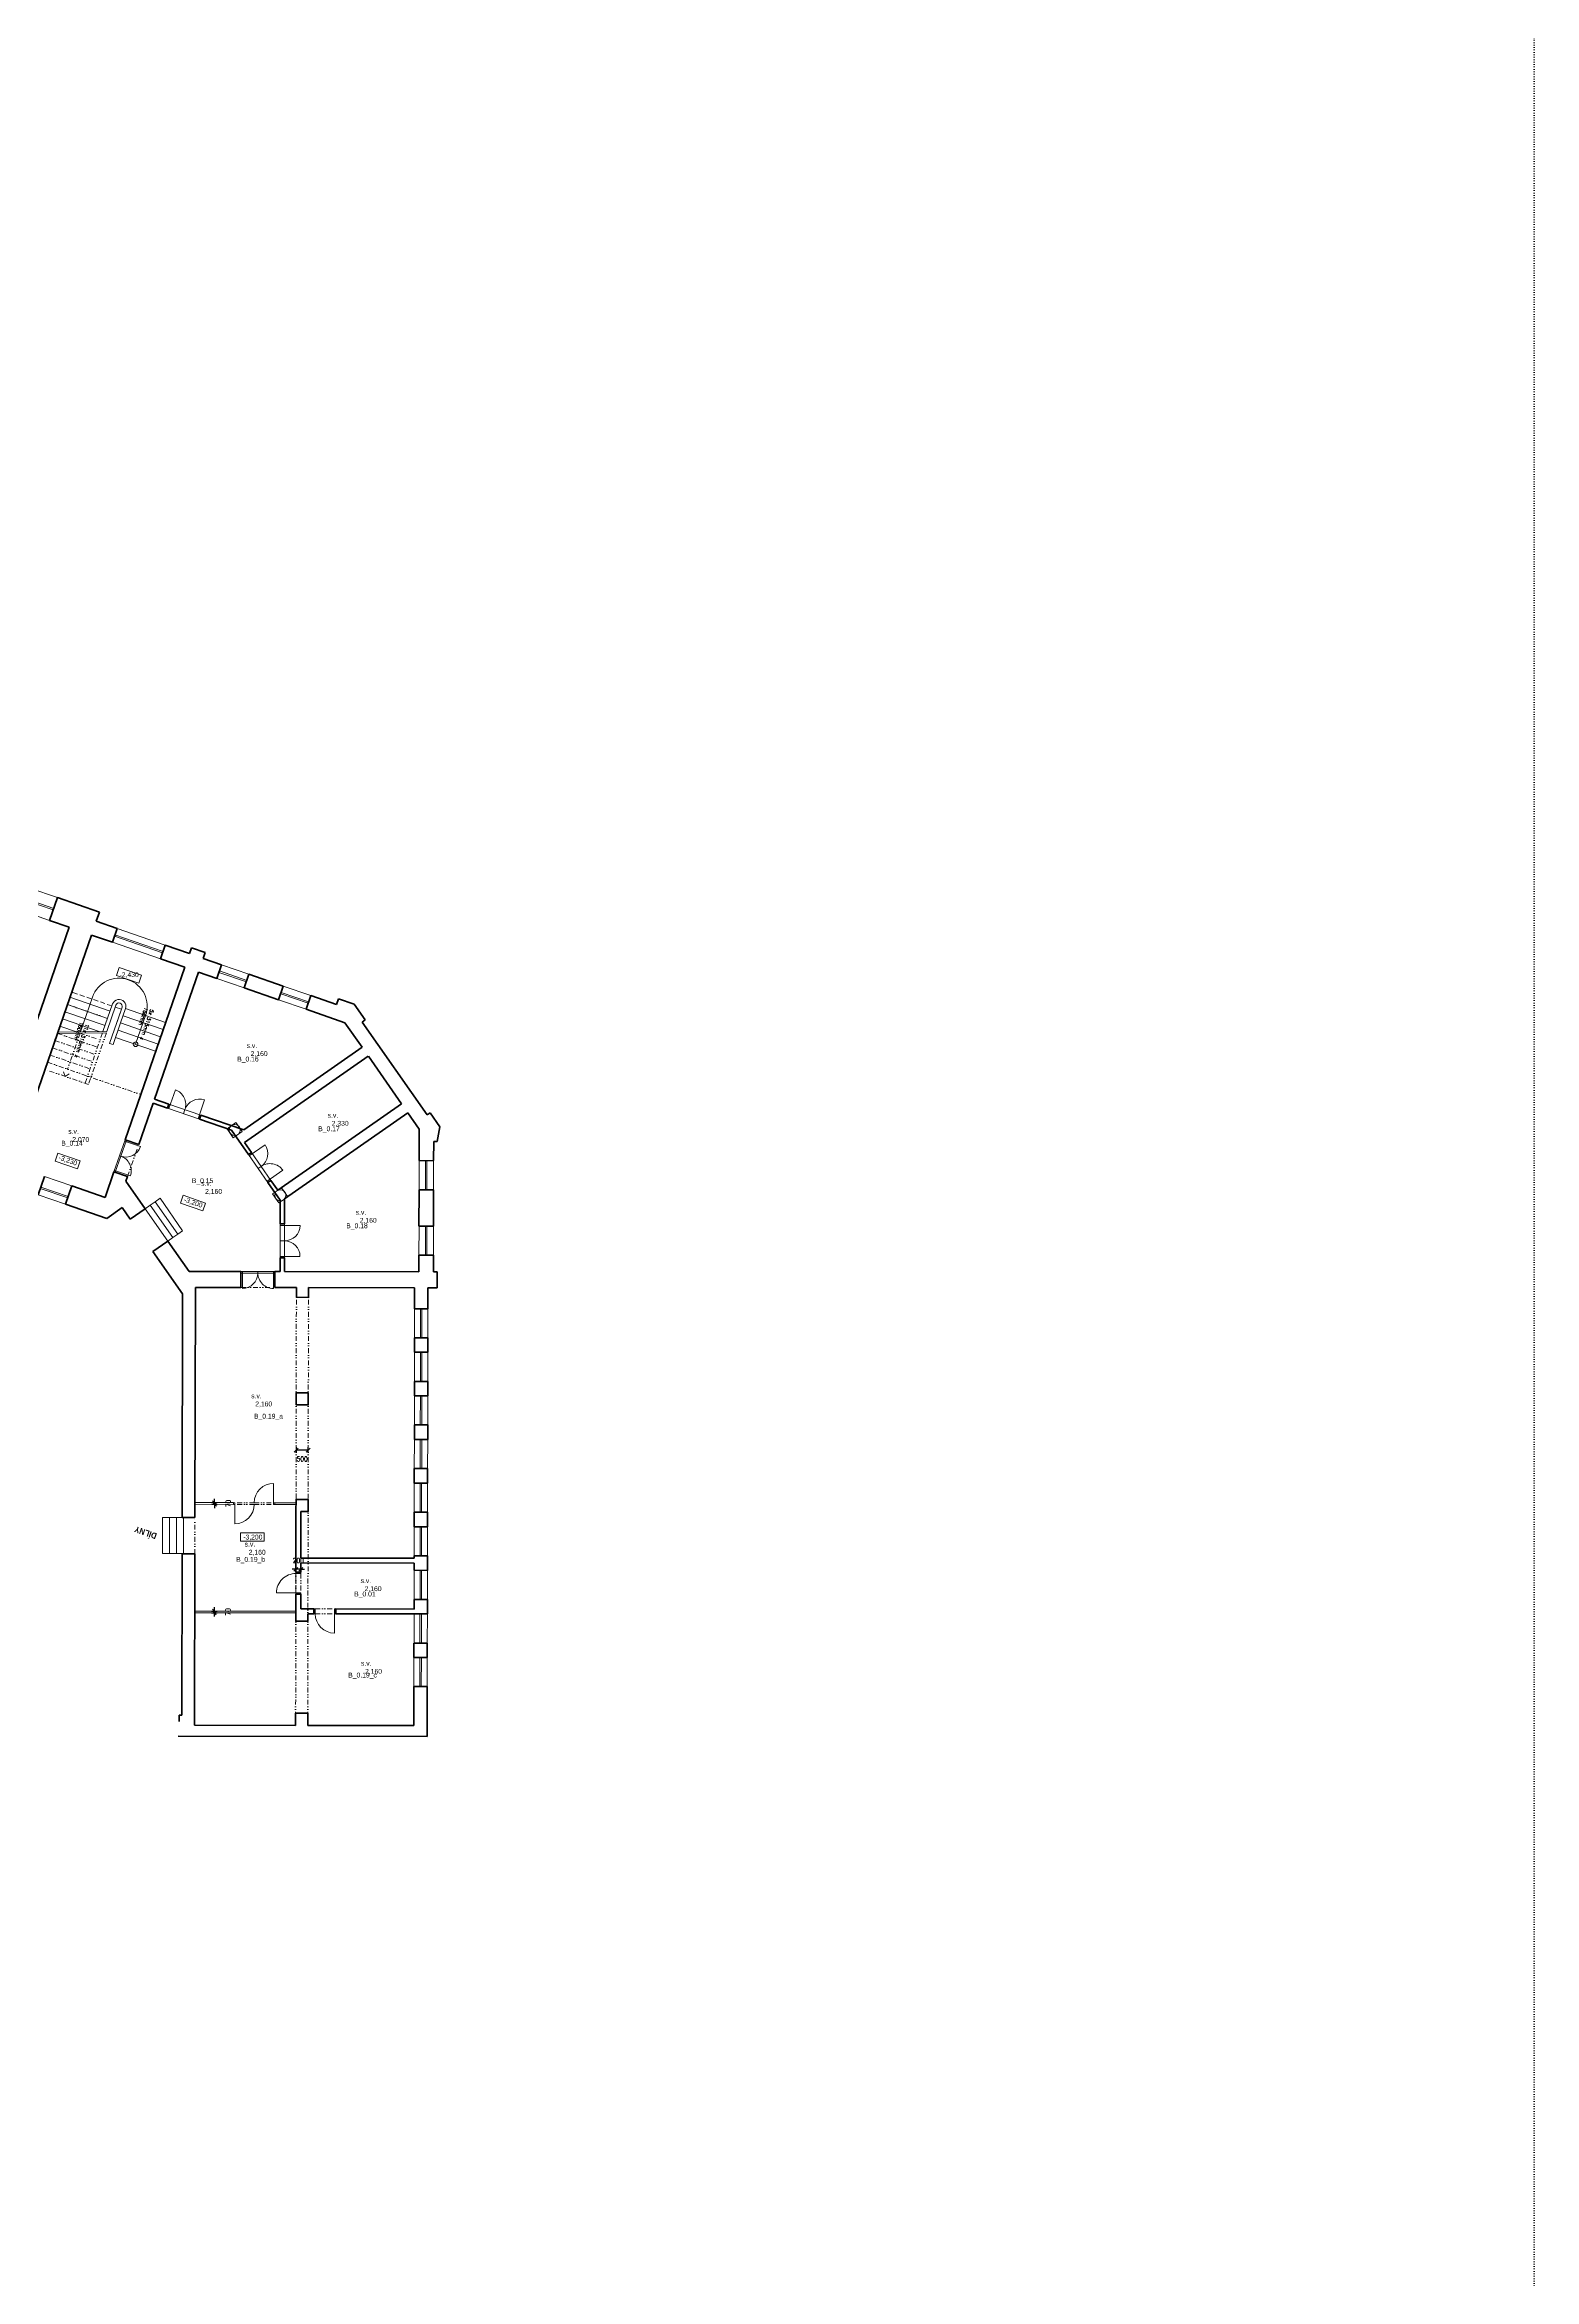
# Model space of a CAD drawing. Header units: millimetres. Extents: x 89194 to 559352, y -753138 to -204019.
# Drawn here: x 376598 to 438086, y -388490 to -296255 of the extents above; entities that cross this region are included whole.
import ezdxf

# ---------------------------------------------------------------- set-up
doc = ezdxf.new("R2010")
doc.units = ezdxf.units.MM
doc.header["$LTSCALE"] = 400
doc.header["$PDMODE"] = 3
for name, pattern in [('DASHED', [0.75, 0.5, -0.25]), ('DIVIDE', [1.25, 0.5, -0.25, 0, -0.25, 0, -0.25]), ('DOT', [0.25, 0, -0.25])]:
    doc.linetypes.add(name, pattern=pattern)
for name, color, linetype, lineweight in [('RG_dveře', 3, 'Continuous', 9), ('RG_koty', 7, 'Continuous', 9), ('RG_okna', 3, 'Continuous', 9), ('RG_popisy', 11, 'Continuous', 9), ('RG_schodiště', 94, 'Continuous', 9), ('RG_tečkovaně', 210, 'DOT', 15), ('RG_výrobky zámečník', 6, 'Continuous', 9), ('RG_zdivo stávající', 30, 'Continuous', 50), ('RG_čerch 2', 6, 'DIVIDE', 9), ('RG_čárkovaně', 40, 'DASHED', 9)]:
    doc.layers.add(name, color=color, linetype=linetype, lineweight=lineweight)
doc.styles.add('Arial 100', font='Arial.ttf', dxfattribs={"height": 100})
doc.styles.add('Arial 250', font='Arial Bold.ttf', dxfattribs={"height": 250})
doc.styles.add('Arial 350', font='Arial Bold.ttf', dxfattribs={"height": 350})
doc.styles.add('Koty', font='romans.shx', dxfattribs={"width": 0.8})
doc.styles.get("Standard").update_dxf_attribs({"font": 'romans.shx', "height": 100})
doc.dimstyles.new('RG_100_vnitřní', dxfattribs={"dimscale": 100, "dimtxt": 2, "dimasz": 1.6, "dimexe": 1.15, "dimexo": 0, "dimgap": 1, "dimtad": 1, "dimdec": 0, "dimrnd": 5, "dimzin": 0, "dimdsep": 46, "dimtxsty": 'Koty', "dimblk1": 'OBLIQUE', "dimblk2": 'OBLIQUE', "dimsah": 1, "dimcen": 0.09, "dimclrd": 256, "dimclre": 256, "dimclrt": 2, "dimazin": 0, "dimtfac": 1, "dimtdec": 0, "dimtmove": 2, "dimatfit": 3, "dimfxl": 1.15, "dimfxlon": 1, "dimtolj": 1, "dimtzin": 0, "dimarcsym": 0})

# ---------------------------------------------------------------- blocks, each defined once
blk = doc.blocks.new('*U33')
blk.add_line((-200, -303), (-200, -1103))
for points in [[(-250, -103), (-200, -103), (-200, -303), (-250, -303)], [(650, -103), (600, -103), (600, -303), (650, -303)]]:
    blk.add_lwpolyline(points)
blk.add_arc((-200, -303), 800, 270, 0)
at = {"layer": 'RG_zdivo stávající'}
for p, q in [((-250, -103), (-250, -303)), ((650, -103), (650, -303))]:
    blk.add_line(p, q, dxfattribs=at)
at = {"layer": 'RG_čerch 2'}
for p, q in [((600, -103), (-200, -103)), ((600, -303), (-200, -303))]:
    blk.add_line(p, q, dxfattribs=at)
blk = doc.blocks.new('1200_560_1560')
at = {"layer": 'RG_okna'}
for points in [[(45734, 2964), (46934, 2964)], [(45734, 2689), (46934, 2689)], [(45734, 2629), (46934, 2629)], [(45734, 2164), (46934, 2164)]]:
    blk.add_lwpolyline(points, dxfattribs=at)
at = {"layer": 'RG_zdivo stávající'}
for points in [[(45734, 2164), (45734, 2964)], [(46934, 2964), (46934, 2164)]]:
    blk.add_lwpolyline(points, dxfattribs=at)
blk = doc.blocks.new('1200_620_1480_2')
at = {"layer": 'RG_okna'}
for points in [[(69389, -7886), (68189, -7886)], [(69389, -8351), (68189, -8351)], [(69389, -8411), (68189, -8411)], [(69389, -8886), (68189, -8886)]]:
    blk.add_lwpolyline(points, dxfattribs=at)
at = {"layer": 'RG_zdivo stávající'}
for points in [[(68189, -8886), (68189, -7886)], [(69389, -7886), (69389, -8886)]]:
    blk.add_lwpolyline(points, dxfattribs=at)
blk = doc.blocks.new('1200_1260_560_2')
at = {"layer": 'RG_okna'}
for points in [[(43247, -7886), (42047, -7886)], [(43247, -8151), (42047, -8151)], [(43247, -8211), (42047, -8211)], [(43247, -8486), (42047, -8486)]]:
    blk.add_lwpolyline(points, dxfattribs=at)
at = {"layer": 'RG_zdivo stávající'}
for points in [[(42047, -8486), (42047, -7886)], [(43247, -7886), (43247, -8486)]]:
    blk.add_lwpolyline(points, dxfattribs=at)
blk = doc.blocks.new('1200_680_1620_3')
at = {"layer": 'RG_okna'}
for points in [[(30188, 2145), (29797, 3280)], [(30420, 2225), (30029, 3359)], [(30476, 2244), (30086, 3379)], [(30708, 2324), (30317, 3459)]]:
    blk.add_lwpolyline(points, dxfattribs=at)
at = {"layer": 'RG_zdivo stávající'}
for points in [[(29797, 3280), (30317, 3459)], [(30708, 2324), (30188, 2145)]]:
    blk.add_lwpolyline(points, dxfattribs=at)
blk = doc.blocks.new('_Oblique')
at = {"color": 0, "linetype": 'ByBlock', "lineweight": -2}
blk.add_line((-0.5, -0.5), (0.5, 0.5), dxfattribs=at)
blk = doc.blocks.new('*D38')
at = {"layer": 'Defpoints', "color": 0, "transparency": 16777216}
for p in [(382794, -360906), (382794, -360976), (383601, -360907)]:
    blk.add_point(p, dxfattribs=at)
at = {"layer": 'RG_koty', "lineweight": -2, "transparency": 16777216}
for p, q in [((383485, -360977), (383715, -360978)), ((383486, -360907), (383716, -360908)), ((383600, -360977), (383601, -360907)), ((383600, -360977), (383600, -361137)), ((383601, -360907), (383601, -360747))]:
    blk.add_line(p, q, dxfattribs=at)
at = {"layer": 'RG_koty', "lineweight": -2, "transparency": 16777216, "xscale": 160, "yscale": 160, "zscale": 160}
for p, rotation in [((383601, -360907), 269.9015884249341), ((383600, -360977), 89.90158842493412)]:
    blk.add_blockref('_Oblique', p, dxfattribs=dict(at, rotation=rotation))
at = {"layer": 'RG_koty', "color": 2, "transparency": 16777216, "insert": (384166, -360943), "char_height": 200, "attachment_point": 5, "rotation": 89.90159, "style": 'Koty'}
blk.add_mtext('\\A1;70', dxfattribs=at)
blk = doc.blocks.new('*D39')
at = {"layer": 'Defpoints', "color": 0, "transparency": 16777216}
for p in [(382802, -356431), (382802, -356501), (383608, -356432)]:
    blk.add_point(p, dxfattribs=at)
at = {"layer": 'RG_koty', "lineweight": -2, "transparency": 16777216}
for p, q in [((383493, -356432), (383723, -356433)), ((383493, -356502), (383723, -356503)), ((383608, -356432), (383609, -356272)), ((383608, -356502), (383608, -356432)), ((383608, -356502), (383608, -356662))]:
    blk.add_line(p, q, dxfattribs=at)
at = {"layer": 'RG_koty', "lineweight": -2, "transparency": 16777216, "xscale": 160, "yscale": 160, "zscale": 160}
for p, rotation in [((383608, -356432), 269.9015884249341), ((383608, -356502), 89.90158842493412)]:
    blk.add_blockref('_Oblique', p, dxfattribs=dict(at, rotation=rotation))
at = {"layer": 'RG_koty', "color": 2, "transparency": 16777216, "insert": (384173, -356468), "char_height": 200, "attachment_point": 5, "rotation": 89.90159, "style": 'Koty'}
blk.add_mtext('\\A1;70', dxfattribs=at)
blk = doc.blocks.new('*D40')
at = {"layer": 'Defpoints', "color": 0, "transparency": 16777216}
for p in [(386967, -359185), (386965, -360208), (387164, -360819)]:
    blk.add_point(p, dxfattribs=at)
at = {"layer": 'RG_koty', "lineweight": -2, "transparency": 16777216}
for p, q in [((386967, -359185), (386807, -359184)), ((386967, -359300), (386967, -359070)), ((387167, -359185), (386967, -359185)), ((387167, -359300), (387167, -359070)), ((387167, -359185), (387327, -359185))]:
    blk.add_line(p, q, dxfattribs=at)
at = {"layer": 'RG_koty', "lineweight": -2, "transparency": 16777216, "xscale": 160, "yscale": 160, "zscale": 160}
for p, rotation in [((386967, -359185), 359.9015886917384), ((387167, -359185), 179.9015886917385)]:
    blk.add_blockref('_Oblique', p, dxfattribs=dict(at, rotation=rotation))
at = {"layer": 'RG_koty', "color": 2, "transparency": 16777216, "insert": (387068, -358820), "char_height": 200, "attachment_point": 5, "rotation": 359.90159, "style": 'Koty'}
blk.add_mtext('\\A1;200', dxfattribs=at)
blk = doc.blocks.new('*D41')
at = {"layer": 'Defpoints', "color": 0, "transparency": 16777216}
for p in [(386979, -352398), (386975, -354263), (387474, -355319)]:
    blk.add_point(p, dxfattribs=at)
at = {"layer": 'RG_koty', "lineweight": -2, "transparency": 16777216}
for p, q in [((386976, -354148), (386975, -354378)), ((387475, -354379), (387476, -354149)), ((387475, -354264), (386975, -354263))]:
    blk.add_line(p, q, dxfattribs=at)
at = {"layer": 'RG_koty', "lineweight": -2, "transparency": 16777216, "xscale": 160, "yscale": 160, "zscale": 160}
for p, rotation in [((386975, -354263), 179.9015884249338), ((387475, -354264), 359.9015884249338)]:
    blk.add_blockref('_Oblique', p, dxfattribs=dict(at, rotation=rotation))
at = {"layer": 'RG_koty', "color": 2, "transparency": 16777216, "insert": (387225, -354629), "char_height": 200, "attachment_point": 5, "rotation": 359.90159, "style": 'Koty'}
blk.add_mtext('\\A1;500', dxfattribs=at)

msp = doc.modelspace()

# ---------------------------------------------------------------- linework, layer by layer
at = {"layer": 'RG_dveře'}
for p, q in [((386046.7, -356436.6), (386048, -355636.6)), ((384446.5, -356503.9), (384445.2, -357303.9))]:
    msp.add_line(p, q, dxfattribs=at)
at = {"layer": 'RG_dveře', "ltscale": 0.1}
for points in [[(382989.2, -340607), (381666.3, -340149)], [(383048.1, -340436.9), (381725.2, -339978.9)], [(379455.3, -342775.1), (379913.4, -341452.2)], [(379512, -342794.7), (379970.1, -341471.8)], [(385811.3, -343216.2), (385010.3, -342068)], [(385936, -343129.3), (385134.9, -341981.1)], [(386316.1, -346327.1), (386318.5, -344927.1)], [(386496.1, -346327.4), (386498.5, -344927.4)], [(384697.9, -346954.3), (386097.9, -346956.7)], [(384698, -346894.3), (386098, -346896.7)]]:
    msp.add_lwpolyline(points, dxfattribs=at)
at = {"layer": 'RG_dveře'}
for points in [[(384396.7, -356433.8), (384446.7, -356433.9), (384446.5, -356503.9), (384396.5, -356503.8)], [(386096.5, -356506.7), (386046.5, -356506.6), (386046.7, -356436.6), (386096.7, -356436.7)]]:
    msp.add_lwpolyline(points, dxfattribs=at)
for centre, start, end in [((386046.7, -356436.6), 89.901588, 179.901588), ((384446.5, -356503.9), 269.901588, 359.901588)]:
    msp.add_arc(centre, 800, start, end, dxfattribs=at)
at = {"layer": 'RG_koty'}
for points in [[(380595.8, -334663.3), (379674.1, -334344.2), (379561.9, -334668.2), (380483.6, -334987.3)], [(378064.2, -342326.9), (377142.4, -342007.8), (377030.2, -342331.8), (377952, -342651)], [(383237.7, -344066), (382316, -343746.9), (382203.8, -344070.9), (383125.5, -344390)], [(385651.2, -357678.4), (384675.8, -357676.7), (384675.2, -358019.6), (385650.6, -358021.3)]]:
    msp.add_lwpolyline(points, close=True, dxfattribs=at)
at = {"layer": 'RG_okna'}
for points in [[(381571.8, -333422.8), (379587.4, -332735.7)], [(381375.5, -333989.8), (379391.1, -333302.7)], [(381463.9, -333734.7), (379479.4, -333047.6)], [(381483.5, -333678), (379499.1, -332990.9)], [(381723, -340168.6), (381991.3, -339393.7)], [(382327.8, -340378), (382386.7, -340207.9)], [(382932.5, -340587.4), (383200.8, -339812.5)], [(379684.4, -342113.6), (379741.1, -342133.3)], [(379893.8, -341508.9), (380555.3, -341737.9)], [(385044.6, -342117.2), (385694.1, -341664.1)], [(379475, -342718.4), (380136.4, -342947.5)], [(385410.8, -342642.1), (385535.4, -342555.2)], [(385777, -343167), (386426.5, -342713.9)], [(386317.3, -345627.1), (386497.3, -345627.4)], [(386318.4, -344987.1), (387138.4, -344988.5)], [(386316.2, -346267.1), (387136.2, -346268.5)], [(384758, -346894.4), (384756.8, -347594.4)], [(385398, -346895.5), (385397.9, -346955.5)], [(386038, -346896.6), (386036.8, -347596.6)]]:
    msp.add_lwpolyline(points, dxfattribs=at)
for points in [[(384124.8, -341000.2), (384382.6, -341369), (384751.4, -341111.1), (384493.6, -340742.3)], [(386003.2, -343692.6), (386261, -344061.4), (386629.8, -343803.6), (386371.9, -343434.8)]]:
    msp.add_lwpolyline(points, close=True, dxfattribs=at)
for centre in [(384442.1, -341052.8), (386320.5, -343745.3)]:
    msp.add_circle(centre, 229.9, dxfattribs=at)
for centre, start, end in [((381781.9, -339998.5), 340.901588, 70.901588), ((382991.4, -340417.3), 70.901588, 160.901588), ((379950.5, -341528.5), 250.901588, 340.901588), ((379531.7, -342738.1), 340.901588, 70.901588), ((385169.2, -342030.3), 304.901588, 34.901588), ((385901.6, -343080.1), 34.901588, 124.901588), ((386498.4, -344987.4), 269.901589, 359.901589), ((386496.2, -346267.4), 359.901589, 89.901589), ((384757.9, -346954.4), 269.901588, 359.901588), ((386037.9, -346956.6), 179.901588, 269.901588)]:
    msp.add_arc(centre, 640, start, end, dxfattribs=at)
at = {"layer": 'RG_schodiště'}
for p, q in [((381459.8, -358527.8), (381462.3, -357045)), ((382329.3, -357046.5), (381462.3, -357045)), ((381748.8, -358528.3), (381751.3, -357045.5)), ((382037.8, -358528.8), (382040.3, -357046)), ((382326.8, -358529.3), (382329.3, -357046.5)), ((381459.8, -358527.8), (382418.1, -358529.4))]:
    msp.add_line(p, q, dxfattribs=at)
for points in [[(380351.2, -337513.6), (380763.4, -336323, 1), (378571.1, -335563.9), (378073.2, -337002)], [(379730.5, -336632), (379936.6, -336036.7, 1), (379398, -335850.2), (379003.1, -336990.6)], [(379588.7, -336582.9), (379794.9, -335987.6, 1), (379539.7, -335899.3), (379162.5, -336988.7)]]:
    msp.add_lwpolyline(points, format="xyb", dxfattribs=at)
for points in [[(377641.2, -335575.3), (379294.9, -336147.8)], [(377332, -336468.2), (378846.2, -336992.5)], [(377435.1, -336170.6), (379088.8, -336743.2)], [(377538.2, -335872.9), (379191.8, -336445.5)], [(379511.9, -335979.6), (379767, -336067.9), (379279.5, -337475.9), (379421.3, -337525), (379730.5, -336632)], [(379730.5, -336632), (381384.1, -337204.6)], [(379833.5, -336334.3), (381487.2, -336906.9)], [(379936.6, -336036.7), (381590.3, -336609.3)], [(379145.1, -337038.9), (377125.9, -337063.6)], [(379162.5, -336988.7), (377143.3, -337013.3)], [(377229, -336765.9), (377916.3, -337003.9)], [(379524.3, -337227.3), (381178, -337799.9)], [(379627.4, -336929.7), (381281.1, -337502.3)]]:
    msp.add_lwpolyline(points, dxfattribs=at)
for points in [[(381883.3, -345493.5), (380949.3, -344157.6), (381154.1, -344014.3), (382088.2, -345350.2)], [(382088.2, -345350.2), (381154.1, -344014.3), (381359, -343871.1), (382293, -345206.9)], [(381678.4, -345636.7), (380744.4, -344300.8), (380949.3, -344157.6), (381883.3, -345493.5)]]:
    msp.add_lwpolyline(points, close=True, dxfattribs=at)
msp.add_circle((380351.2, -337513.6), 94.7, dxfattribs=at)
at = {"layer": 'RG_tečkovaně'}
msp.add_lwpolyline([(89193.6, -230307.3), (438085.7, -230307.3), (438085.7, -753138.3), (89193.6, -753138.3)], close=True, dxfattribs=at)
at = {"layer": 'RG_výrobky zámečník'}
for points in [[(382801.5, -356501), (384396.5, -356503.8)], [(382801.7, -356431), (384396.7, -356433.8)], [(384396.7, -356433.8), (384396.5, -356503.8)], [(386096.5, -356506.7), (386096.7, -356436.7)], [(386096.5, -356506.7), (386971.5, -356508.2)], [(386096.7, -356436.7), (386971.7, -356438.2)], [(382793.9, -360976), (386963.8, -360983.2)], [(382794, -360906), (386964, -360913.2)]]:
    msp.add_lwpolyline(points, dxfattribs=at)
at = {"layer": 'RG_zdivo stávající'}
for p, q in [((377124.4, -331459.6), (378858.4, -332060)), ((377609.9, -332686), (375564.9, -338591.9)), ((376797.2, -332404.6), (377609.9, -332686)), ((378858.4, -332060), (378727.5, -332438)), ((378727.5, -332438), (379587.4, -332735.7)), ((378531.2, -333005), (376214.7, -339695.3)), ((378531.2, -333005), (379391.1, -333302.7)), ((381571.8, -333422.8), (382573.5, -333769.7)), ((382655.3, -333533.4), (382573.5, -333769.7)), ((382655.3, -333533.4), (383222.3, -333729.7)), ((383222.3, -333729.7), (383140.5, -333966)), ((382377.2, -334336.6), (379913.4, -341452.2)), ((382944.1, -334533), (381129.9, -339772.7)), ((381375.5, -333989.8), (382377.2, -334336.6)), ((382944.1, -334533), (383700.1, -334794.7)), ((383140.5, -333966), (383896.4, -334227.7)), ((387581.8, -335503.8), (388638.1, -335869.5)), ((388719.9, -335633.3), (388638.1, -335869.5)), ((388719.9, -335633.3), (389378.7, -335861.4)), ((387385.4, -336070.8), (388993.2, -336627.5)), ((388993.2, -336627.5), (389698.8, -337638.8)), ((389378.7, -335861.4), (389830.9, -336509.6)), ((389830.9, -336509.6), (389707.9, -336595.4)), ((389707.9, -336595.4), (392382.9, -340429.8)), ((389698.8, -337638.8), (384812.3, -341047.8)), ((389956.3, -338007.8), (384846.8, -341572.4)), ((381071, -339942.8), (380480.4, -341648.5)), ((381071, -339942.8), (381666.3, -340149)), ((381129.9, -339772.7), (381725.2, -339978.9)), ((391331.5, -339974.7), (386222, -343539.3)), ((391586.9, -340345.2), (386500.3, -343893.9)), ((391586.9, -340345.2), (392055.2, -341016.4)), ((392505.9, -340344), (392382.9, -340429.8)), ((392505.9, -340344), (392908.9, -340921.6)), ((382989.2, -340607), (384308.1, -341063.7)), ((384308.1, -341063.7), (385010.3, -342068)), ((392055.2, -341016.4), (392053, -342316.4)), ((392908.9, -340921.6), (392804.3, -341531.6)), ((384848.8, -341571), (385134.9, -341981.1)), ((392654.3, -341531.4), (392653, -342317.4)), ((392804.3, -341531.6), (392654.3, -341531.4)), ((379455.3, -342775.1), (379088.9, -343833.5)), ((377718.7, -343359), (379088.9, -343833.5)), ((379953.6, -343169.9), (380744.4, -344300.8)), ((385812.5, -343215.4), (386320.2, -343941.5)), ((385936, -343129.3), (386222, -343539.3)), ((386320.2, -343941.5), (386318.5, -344927.1)), ((377457, -344115), (379157.9, -344704)), ((379157.9, -344704), (379798.6, -344257)), ((379798.6, -344257), (380129.7, -344730.6)), ((381678.4, -345636.7), (382555.1, -346890.6)), ((381063.7, -346066.5), (382286.5, -347815.3)), ((386496.1, -346327.4), (386495.1, -346897.4)), ((392046.3, -346216.4), (392045.1, -346906.9)), ((392646.3, -346217.4), (392645.1, -346907.9)), ((384698, -346894.3), (382555.1, -346890.6)), ((382800.6, -357047.3), (382816.9, -347551.1)), ((384696.9, -347554.3), (382816.9, -347551.1)), ((386986.9, -347558.2), (386096.9, -347556.7)), ((386315.1, -346897.1), (386098, -346896.7)), ((392045.1, -346906.9), (386495.1, -346897.4)), ((391866.9, -347566.6), (387486.9, -347559.1)), ((391866.9, -347566.6), (391865.4, -348426.6)), ((392416.9, -347567.5), (392415.4, -348427.5)), ((392793.9, -347568.2), (392416.9, -347567.5)), ((392795.1, -346908.2), (392645.1, -346907.9)), ((392795.1, -346908.2), (392793.9, -347568.2)), ((382270.6, -357046.4), (382286.5, -347815.3)), ((391863.4, -349626.6), (391862.3, -350226.6)), ((392413.4, -349627.5), (392412.3, -350227.5)), ((391860.3, -351426.6), (391859.2, -352026.6)), ((392410.3, -351427.5), (392409.2, -352027.5)), ((391857.2, -353226.6), (391856.1, -353826.6)), ((392407.2, -353227.5), (392406.1, -353827.5)), ((391854.1, -355026.6), (391853.1, -355626.6)), ((392404.1, -355027.5), (392403.1, -355627.5)), ((391851, -356826.6), (391850, -357426.6)), ((392401, -356827.5), (392400, -357427.5)), ((382800.6, -357047.3), (382270.6, -357046.4)), ((382256.6, -365203.4), (382268, -358546.4)), ((382798, -358547.3), (382268, -358546.4)), ((382785.9, -365621), (382798, -358547.3)), ((391847.7, -358726.6), (387167.7, -358718.5)), ((391847.9, -358626.6), (391847.7, -358726.6)), ((392397.9, -358627.5), (392396.9, -359227.5)), ((391847.4, -358926.6), (387167.4, -358918.5)), ((391844.8, -360426.6), (391844.1, -360826.6)), ((392394.8, -360427.5), (392393.8, -361027.5)), ((387713.8, -361019.5), (387463.8, -361019.1)), ((391844.1, -360826.6), (388614.1, -360821)), ((391841.7, -362226.6), (391840.7, -362826.6)), ((392391.7, -362227.5), (392390.7, -362827.5)), ((391838.6, -364026.6), (391835.9, -365636.6)), ((392388.6, -364027.5), (392385.1, -366087.5)), ((382148.5, -365469.9), (382149, -365203.2)), ((382256.6, -365203.4), (382149, -365203.2)), ((392385.1, -366087.5), (382105.1, -366069.9)), ((386955.9, -365628.2), (382785.9, -365621)), ((391835.9, -365636.6), (387455.9, -365629.1))]:
    msp.add_line(p, q, dxfattribs=at)
for points in [[(379391.1, -333302.7), (379587.4, -332735.7)], [(381571.8, -333422.8), (381375.5, -333989.8)], [(386447.8, -335111.2), (385030.4, -334620.4)], [(384834.1, -335187.3), (386251.5, -335678.1)], [(391331.5, -339974.7), (389958.3, -338006.4)], [(381725.2, -339978.9), (381666.3, -340149)], [(381725.2, -339978.9), (381666.3, -340149)], [(383048.1, -340436.9), (382989.2, -340607)], [(383048.1, -340436.9), (384812.3, -341047.8)], [(380480.4, -341648.5), (379913.4, -341452.2)], [(380480.4, -341648.5), (379913.4, -341452.2)], [(385134.9, -341981.1), (385010.3, -342068)], [(385134.9, -341981.1), (385010.3, -342068)], [(379455.3, -342775.1), (380022.3, -342971.4), (379953.6, -343169.9)], [(380022.3, -342971.4), (379455.3, -342775.1)], [(385936, -343129.3), (385811.3, -343216.2)], [(386498.5, -344927.4), (386500.3, -343893.9)], [(392050.9, -343516.4), (392048.3, -345016.4)], [(392648.3, -345017.4), (392650.9, -343517.4)], [(380744.4, -344300.8), (380129.7, -344730.6)], [(386498.5, -344927.4), (386318.5, -344927.1)], [(386498.5, -344927.4), (386318.5, -344927.1)], [(381678.4, -345636.7), (381063.7, -346066.5)], [(386316.1, -346327.1), (386315.1, -346897.1)], [(386496.1, -346327.4), (386316.1, -346327.1)], [(384696.9, -347554.3), (384698, -346894.3)], [(386096.9, -347556.7), (386098, -346896.7)], [(386096.9, -347556.7), (386098, -346896.7)], [(386986.9, -347558.2), (386986.9, -347558.2), (386986.2, -347958.2), (387486.2, -347959.1), (387486.9, -347559.1)], [(386966.7, -359308.2), (386971, -356798.2)], [(387171, -356798.6), (387471, -356799.1), (387471.9, -356299.1), (386971.9, -356298.2), (386971, -356798.2)], [(387167.7, -358718.5), (387171, -356798.6)], [(387166.7, -359308.5), (387167.4, -358918.5)], [(391847.4, -358926.6), (391846.9, -359226.6)], [(386964.1, -360818.2), (386965.2, -360208.2)], [(387164.1, -360818.5), (387165.2, -360208.5)], [(386964.1, -360818.2), (386964.1, -360818.2), (386963.3, -361318.2), (387463.3, -361319.1), (387463.8, -361019.1)], [(387714.1, -360819.5), (387164.1, -360818.5)], [(388613.8, -361021), (391843.8, -361026.6)], [(386955.9, -365628.2), (386955.9, -365628.2), (386956.7, -365128.2), (387456.7, -365129.1), (387455.9, -365629.1)]]:
    msp.add_lwpolyline(points, dxfattribs=at)
msp.add_lwpolyline([(387479.5, -351899.1), (386979.5, -351898.2), (386978.6, -352398.2), (387478.6, -352399.1)], close=True, dxfattribs=at)
at = {"layer": 'RG_čerch 2'}
for p, q in [((376610.6, -338551.9), (377538.2, -335872.9)), ((377538.2, -335872.9), (379191.8, -336445.5)), ((378985.7, -337040.8), (378264.3, -339124.5)), ((378406, -339173.5), (376610.6, -338551.9)), ((377437.4, -338838.2), (377341.4, -338555.3)), ((377437.4, -338838.2), (377687.8, -338675.3)), ((386986.9, -347558.2), (386955.9, -365628.2)), ((387486.9, -347559.1), (387455.9, -365629.1)), ((385246.5, -356505.2), (384446.5, -356503.9)), ((385246.7, -356435.2), (384446.7, -356433.9)), ((385246.5, -356505.2), (386046.5, -356506.6)), ((385246.7, -356435.2), (386046.7, -356436.6))]:
    msp.add_line(p, q, dxfattribs=at)
for points in [[(377022.8, -337361.2), (378676.5, -337933.8)], [(377125.9, -337063.6), (378779.6, -337636.2)], [(378055.8, -337052.2), (377540.5, -338540.5)], [(378055.8, -337052.2), (378882.6, -337338.5)], [(379145.1, -337038.9), (378406, -339173.5)], [(376713.6, -338254.2), (380559.6, -339585.9)], [(376816.7, -337956.6), (378470.4, -338529.1)], [(376919.8, -337658.9), (378573.4, -338231.5)], [(380022.3, -342971.4), (380480.4, -341648.5)], [(384696.9, -347554.3), (386096.9, -347556.7)], [(382798, -358547.3), (382800.6, -357047.3)]]:
    msp.add_lwpolyline(points, dxfattribs=at)
at = {"layer": 'RG_čárkovaně'}
msp.add_lwpolyline([(379370.2, -335930.5), (377716.5, -335357.9)], dxfattribs=at)

# ---------------------------------------------------------------- block references
at = {"layer": 'RG_dveře', "ltscale": 0.1, "xscale": -1}
for p, rotation in [((387268.2, -359958.7), 269.9015886297125), ((388364.3, -360718), 359.9015886297125)]:
    msp.add_blockref('*U33', p, dxfattribs=dict(at, rotation=rotation))
at = {"layer": 'RG_okna'}
for name, p, rotation in [('1200_1260_560_2', (421986.8, -356396.6), 160.901588428882), ('1200_1260_560_2', (424538.2, -357280), 160.901588428882), ('1200_560_1560', (421643.8, -356277.9), 160.901588428882), ('1200_1260_560_2', (384092.9, -385550.1), 89.90158842893312), ('1200_1260_560_2', (384088.2, -388250.1), 89.90158842893312), ('1200_680_1620_3', (421643.8, -356277.9), 160.901588428882), ('1200_680_1620_3', (421640.7, -358077.9), 160.901588428882), ('1200_680_1620_3', (421637.6, -359877.9), 160.901588428882), ('1200_680_1620_3', (421634.5, -361677.9), 160.901588428882), ('1200_680_1620_3', (421631.4, -363477.8), 160.901588428882), ('1200_680_1620_3', (421628.3, -365277.8), 160.901588428882), ('1200_680_1620_3', (421625.2, -367077.8), 160.901588428882), ('1200_680_1620_3', (421622.1, -368877.8), 160.901588428882), ('1200_680_1620_3', (421619.1, -370677.8), 160.901588428882)]:
    msp.add_blockref(name, p, dxfattribs=dict(at, rotation=rotation))
at = {"layer": 'RG_čerch 2', "rotation": 160.901588428882}
msp.add_blockref('1200_620_1480_2', (438653, -362167.3), dxfattribs=at)

# ---------------------------------------------------------------- texts
at = {"layer": 'RG_koty', "char_height": 200, "width": 12.645, "attachment_point": 5, "style": 'Arial 100'}
for s, insert in [('-2,430', (380083.7, -334656.3)), ('\\pxi-3,l4,qc,t4;s.v.^I2,160', (385050.3, -337749.8)), ('\\pxi-3,l4,qc,t4;s.v.^I2,070', (377688.1, -341295)), ('\\pxi-3,l4,qc,t4;s.v.^I2,330', (388395.4, -340627.5)), ('\\pxi-3,l4,qc,t4;s.v.^I2,160', (383169.9, -343439.6)), ('\\pxi-3,l4,qc,t4;s.v.^I2,160', (389552.1, -344632.1)), ('\\pxi-3,l4,qc,t4;s.v.^I2,160', (385239.2, -352211.2)), ('-3,200', (385190, -357873.7)), ('\\pxi-3,l4,qc,t4;s.v.^I2,160', (384970.4, -358329.5)), ('\\pxi-3,l4,qc,t4;s.v.^I2,160', (389754, -359837.1)), ('\\pxi-3,l4,qc,t4;s.v.^I2,160', (389771.6, -363248.2))]:
    msp.add_mtext(s, dxfattribs=dict(at, insert=insert))
at = {"layer": 'RG_koty', "char_height": 200, "width": 12.645, "attachment_point": 5, "rotation": 341, "style": 'Arial 100'}
for s, insert in [('-3,230', (377552, -342319.9)), ('-3,200', (382725.6, -344059))]:
    msp.add_mtext(s, dxfattribs=dict(at, insert=insert))
at = {"layer": 'RG_popisy', "style": 'Arial 350', "width": 0.9}
msp.add_text('DÍLNY', height=250, rotation=160.901588, dxfattribs=at).set_placement((381250, -357708.5))
at = {"layer": 'RG_popisy', "char_height": 200, "attachment_point": 1, "style": 'Arial 250'}
for s, insert in [('\\pxi-1.25;{\\fArial|b0|i0|c238|p34;B_0.16}', (384795.4, -338024.2)), ('\\pxi-1.25;{\\fArial|b0|i0|c238|p34;B_0.17}', (388140.6, -340901.9)), ('\\pxi-1.25;{\\fArial|b0|i0|c238|p34;B_0.14}', (377533.6, -341495.2)), ('\\pxi-1.25;{\\fArial|b0|i0|c238|p34;B_0.15}', (382922.1, -343042.2)), ('\\pxi-1.25;{\\fArial|b0|i0|c238|p34;B_0.18}', (389297.2, -344906.5)), ('\\pxi-1.25;{\\fArial|b0|i0|c238|p34;B_0.19_a}', (385487.2, -352764.3)), ('\\pxi-1.25;{\\fArial|b0|i0|c238|p34;B_0.19_b}', (384750, -358675.4)), ('\\pxi-1.25;{\\fArial|b0|i0|c238|p34;B_0.01}', (389623, -360102.9)), ('\\pxi-1.25;{\\fArial|b0|i0|c238|p34;B_0.19_c}', (389378.5, -363450.8))]:
    msp.add_mtext(s, dxfattribs=dict(at, insert=insert))
at = {"layer": 'RG_schodiště', "ltscale": 0.1, "char_height": 150, "attachment_point": 1, "rotation": 250.901588}
for s, insert in [('11x 315mm x 160mm', (378437.7, -336709.6)), ('5x 315mm x 160mm', (381105.6, -336105.7))]:
    msp.add_mtext_dynamic_manual_height_columns(s, width=2049.974, gutter_width=500, heights=[0], dxfattribs=dict(at, insert=insert))

# ---------------------------------------------------------------- dimensions: what is measured, and where the dimension line sits
at = {"layer": 'RG_koty'}
for base, p1, p2, angle, picture, middle in [((386975.4, -354263.1), (387473.6, -355319.1), (386978.6, -352398.2), 359.901588, '*D41', (387224.8, -354628.5)), ((383608.3, -356432.4), (382801.5, -356501), (382801.7, -356431), 269.901588, '*D39', (384173.2, -356468.4)), ((386966.9, -359184.7), (387164.1, -360818.5), (386965.2, -360208.2), 359.901589, '*D40', (387067.6, -358819.9)), ((383600.6, -360907.4), (382793.9, -360976), (382794, -360906), 269.901588, '*D38', (384165.5, -360943.4))]:
    dim = msp.add_linear_dim(base=base, p1=p1, p2=p2, angle=angle, dimstyle='RG_100_vnitřní', dxfattribs=at)
    dim.commit()
    dim.dimension.update_dxf_attribs({"geometry": picture, "text_midpoint": middle})

doc.saveas('drawing.dxf')
